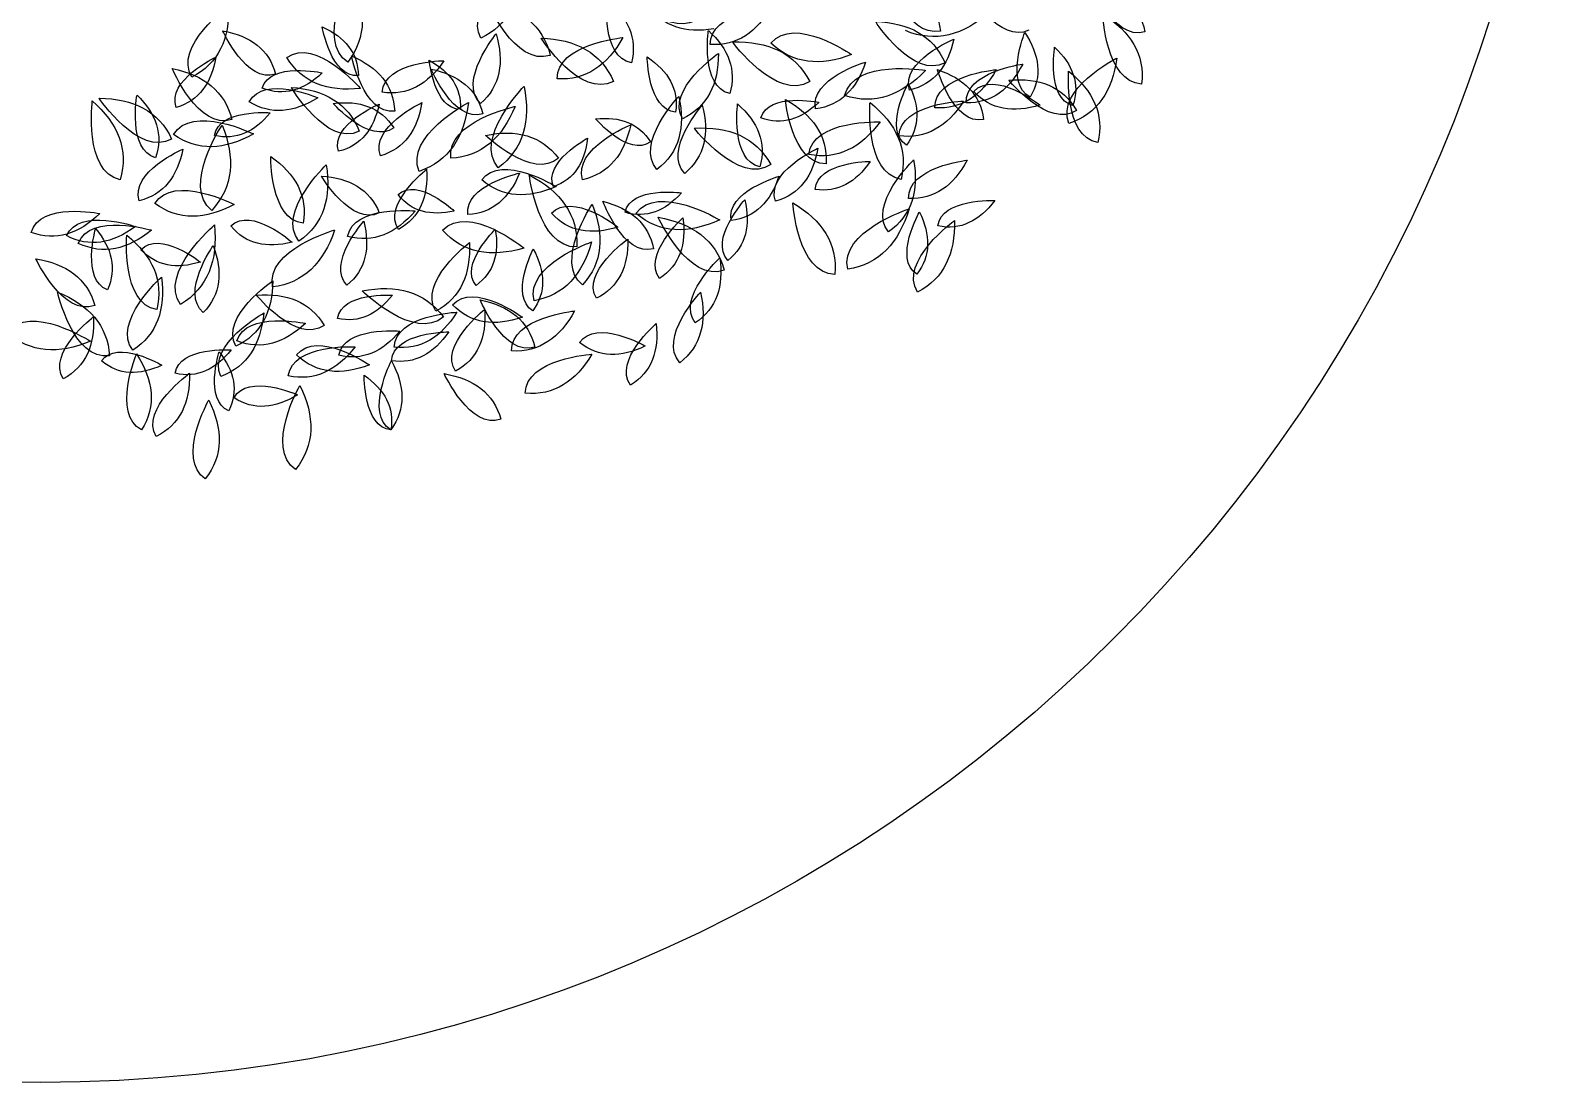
# Model space of a CAD drawing. Extents: x 0 to 430, y 0 to 430.
# Drawn here: x 213.5 to 429.9, y 0.1 to 149 of the extents above; entities that cross this region are included whole.
import ezdxf

# ---------------------------------------------------------------- set-up
doc = ezdxf.new("R2010")
doc.units = 0
doc.layers.add('Calque_1', color=7, linetype='CONTINUOUS')

msp = doc.modelspace()

# ---------------------------------------------------------------- linework, layer by layer
at = {"layer": 'Calque_1', "color": 7}
for points in [[(277.24892, 147.90548)], [(318.2968, 147.19612)], [(342.29477, 148.89584)], [(371.2172, 148.77904)], [(249.78762, 145.15924)], [(287.06597, 145.45393)], [(309.70865, 146.99427)], [(248.214, 142.79954)], [(258.43216, 144.50644)], [(298.55177, 144.41385)], [(342.92885, 144.39188)], [(236.34075, 142.3808)], [(246.29985, 140.82017)], [(259.919, 142.59116)], [(288.04456, 142.1409)], [(296.02849, 141.76579)], [(323.78347, 141.74533)], [(370.74775, 141.4047)], [(244.48614, 138.90026)], [(263.27553, 140.24063)], [(277.21432, 138.62356)], [(312.45681, 140.04663)], [(328.71427, 139.78277)], [(337.89854, 140.54143)], [(345.90746, 138.73418)], [(346.98123, 140.35017)], [(354.97481, 139.55829)], [(234.14234, 138.08336)], [(242.01028, 136.35906)], [(265.05378, 137.54296)], [(274.35094, 137.83378)], [(277.51564, 137.19798)], [(304.80471, 137.44094)], [(305.77227, 136.47063)], [(316.8819, 136.6236)], [(324.59477, 137.881)], [(341.46374, 138.04001)], [(348.37873, 136.38304)], [(361.03171, 138.36156)], [(361.54004, 137.67909)], [(233.74317, 134.25639)], [(239.56042, 134.13924)], [(260.04995, 134.71295)], [(264.91509, 135.2144)], [(360.45541, 135.83313)], [(233.49629, 133.61414)], [(301.24735, 133.19898)], [(336.4016, 134.07345)], [(337.46038, 132.75228)], [(364.54547, 133.12295)], [(231.23046, 130.96887)], [(257.11303, 131.87887)], [(263.03463, 131.23922)], [(273.00989, 130.88887)], [(288.22781, 130.92301)], [(318.28426, 129.99562)], [(323.64306, 131.43864)], [(326.0879, 130.12574)], [(226.21828, 127.86692)], [(268.52008, 129.04275)], [(277.37034, 127.83552)], [(279.70331, 129.52914)], [(291.63071, 127.85153)], [(302.16733, 129.29167)], [(306.09409, 128.75236)], [(316.72526, 129.68712)], [(336.7098, 127.91038)], [(265.52651, 125.76799)], [(287.52869, 126.86244)], [(324.54597, 126.49408)], [(228.91691, 124.86885)], [(231.13329, 124.49122)], [(239.17086, 123.52735)], [(318.9399, 124.80722)], [(337.76938, 125.20101)], [(241.86992, 121.33142)], [(252.11079, 121.71595)], [(262.88112, 123.16945)], [(275.4139, 122.93972)], [(287.22856, 123.10698)], [(297.64412, 123.24851)], [(299.17841, 123.09183)], [(312.67651, 122.08208)], [(341.90681, 121.32729)], [(213.61162, 120.40527)], [(218.61442, 119.95409)], [(251.5068, 119.17706)], [(258.40116, 119.84069)], [(265.58444, 120.80236)], [(271.82274, 120.73695)], [(334.92213, 120.4759)], [(220.292, 118.86015)], [(229.15883, 117.96474)], [(290.833, 118.34682)], [(301.6734, 118.0821)], [(311.69269, 115.06012)], [(312.20598, 116.45305)], [(329.154, 115.19394)], [(247.78412, 112.69316)], [(258.2957, 112.92025)], [(276.56283, 112.91437)], [(291.62563, 112.98267)], [(302.53343, 113.90791)], [(327.34902, 114.47419)], [(338.91333, 114.48765)], [(224.41066, 112.29796)], [(284.78284, 110.74148)], [(293.58979, 111.08203)], [(339.02264, 111.96811)], [(222.63603, 110.07564)], [(231.39172, 109.47739)], [(234.75156, 110.21326)], [(237.97837, 109.07781)], [(256.97704, 108.23802)], [(270.89022, 109.25017)], [(271.95501, 108.44824)], [(273.25397, 110.14617)], [(284.60881, 109.31443)], [(255.06845, 107.23752)], [(307.57743, 107.60512)], [(242.59191, 104.30964)], [(242.73535, 105.06088)], [(264.98074, 104.15904)], [(284.88482, 104.18743)], [(291.22574, 104.81017)], [(223.56173, 102.23595)], [(224.70374, 102.93988)], [(228.00411, 103.72611)], [(251.1651, 103.08418)], [(257.1555, 103.03516)], [(264.59619, 102.25448)], [(281.60461, 103.63292)], [(305.39545, 101.97274)], [(218.17055, 99.70321)], [(233.99903, 100.47298)], [(240.44376, 100.02736)], [(249.99508, 100.11824)], [(273.66026, 100.75406)], [(283.52668, 97.65553)], [(298.43179, 98.80391)], [(242.32099, 97.00601)], [(241.5859, 95.18178)], [(280.09613, 93.9636)], [(229.24734, 92.46138)], [(231.31671, 91.53665)], [(264.50874, 92.46553), (264.50874, 92.46553)], [(251.02929, 86.86106)], [(238.26034, 85.54128)]]:
    msp.add_lwpolyline(points, close=True, dxfattribs=at)
at = {"layer": 'Calque_1', "color": 1}
for points in [[(215.00001, 0.13975), (96.33597, 0.139747), (0.139754, 96.335953), (0.139745, 214.99999)], [(429.86026, 214.999993), (429.860251, 96.335959), (333.664044, 0.139756), (215.00001, 0.13975)]]:
    msp.add_open_spline(points, degree=3, dxfattribs=at)
at = {"layer": 'Calque_1', "color": 7}
for points in [[(258.43216, 144.50644), (253.91331, 147.47084), (258.79468, 156.52951), (258.79468, 156.52951)], [(258.79468, 156.52951), (261.03946, 152.12128), (261.15375, 148.07382), (258.43216, 144.50644)], [(277.24892, 147.90548), (274.78661, 152.33671), (282.78813, 157.73509), (282.78813, 157.73509)], [(282.78813, 157.73509), (282.73233, 153.0952), (281.06392, 149.68319), (277.24892, 147.90548)], [(342.29477, 148.89584), (337.36177, 147.86963), (334.60522, 157.05876), (334.60522, 157.05876)], [(334.60522, 157.05876), (338.99161, 155.63378), (341.73598, 153.04165), (342.29477, 148.89584)], [(371.2172, 148.77904), (366.6259, 147.4768), (363.40183, 155.97242), (363.40183, 155.97242)], [(363.40183, 155.97242), (367.64203, 154.92201), (370.40965, 152.65816), (371.2172, 148.77904)], [(308.35513, 150.88791), (304.54617, 147.47723), (297.45094, 154.14264), (297.45094, 154.14264)], [(354.80701, 149.03342), (350.73191, 147.00122), (346.2079, 154.3978), (346.2079, 154.3978)], [(236.34075, 142.3808), (233.71874, 146.75991), (241.59518, 152.45267), (241.59518, 152.45267)], [(241.59518, 152.45267), (241.68998, 147.78167), (240.12202, 144.29383), (236.34075, 142.3808)], [(287.06597, 145.45393), (282.01462, 143.82892), (278.10275, 153.14423), (278.10275, 153.14423)], [(278.10275, 153.14423), (282.85516, 152.14138), (286.01827, 149.73308), (287.06597, 145.45393)], [(298.55177, 144.41385), (294.30678, 145.16932), (295.04292, 153.34584), (295.04292, 153.34584)], [(295.04292, 153.34584), (298.07332, 150.81744), (299.42788, 147.88476), (298.55177, 144.41385)], [(310.19532, 149.19497), (306.19609, 148.56501), (303.01741, 149.50158), (300.93087, 152.52337)], [(309.70865, 146.99427), (309.67685, 151.58319), (318.37657, 152.39687), (318.37657, 152.39687)], [(318.37657, 152.39687), (316.31759, 148.73559), (313.51084, 146.74982), (309.70865, 146.99427)], [(349.31212, 151.64013), (345.51522, 148.30677), (341.53813, 147.173), (337.32107, 148.96706)], [(259.919, 142.59116), (256.0625, 142.25547), (254.79256, 149.51589), (254.79256, 149.51589)], [(254.79256, 149.51589), (258.00982, 148.0311), (259.86854, 145.80472), (259.919, 142.59116)], [(318.2968, 147.19612), (321.60328, 151.18078), (329.70479, 145.56278), (329.70479, 145.56278)], [(342.92885, 144.39188), (338.38364, 142.0023), (333.10451, 150.23196), (333.10451, 150.23196)], [(333.10451, 150.23196), (337.80194, 150.06661), (341.2181, 148.29698), (342.92885, 144.39188)], [(370.74775, 141.4047), (365.66042, 141.62167), (365.23677, 151.30765), (365.23677, 151.30765)], [(365.23677, 151.30765), (369.18117, 148.82462), (371.22761, 145.60496), (370.74775, 141.4047)], [(248.214, 142.79954), (244.09615, 141.37189), (240.71191, 148.9488), (240.71191, 148.9488)], [(240.71191, 148.9488), (244.63282, 148.2131), (247.27465, 146.29397), (248.214, 142.79954)], [(249.78762, 145.15924), (253.91503, 148.11815), (260.20555, 140.77449), (260.20555, 140.77449)], [(277.21432, 138.62356), (273.94797, 141.78098), (279.40113, 148.49544), (279.40113, 148.49544)], [(279.40113, 148.49544), (280.56287, 144.50267), (280.02186, 141.14229), (277.21432, 138.62356)], [(296.02849, 141.76579), (291.26404, 139.2789), (285.76435, 147.90848), (285.76435, 147.90848)], [(285.76435, 147.90848), (290.68021, 147.72088), (294.2501, 145.8582), (296.02849, 141.76579)], [(288.04456, 142.1409), (287.99046, 147.06743), (297.32698, 147.97881), (297.32698, 147.97881)], [(297.32698, 147.97881), (295.13236, 144.0391), (292.12766, 141.89498), (288.04456, 142.1409)], [(312.45681, 140.04663), (308.33381, 140.98498), (309.4369, 148.96012), (309.4369, 148.96012)], [(309.4369, 148.96012), (312.28729, 146.34179), (313.47718, 143.40572), (312.45681, 140.04663)], [(312.86666, 147.34925), (317.91147, 147.48494), (321.69011, 145.81613), (323.78347, 141.74533)], [(323.78347, 141.74533), (319.07195, 138.88191), (312.86666, 147.34925), (312.86666, 147.34925)], [(329.70479, 145.56278), (325.26732, 143.8979), (321.4016, 144.22276), (318.2968, 147.19612)], [(337.89854, 140.54143), (336.61858, 144.62754), (344.15955, 147.72642), (344.15955, 147.72642)], [(344.15955, 147.72642), (343.32089, 143.8978), (341.35798, 141.36033), (337.89854, 140.54143)], [(354.97481, 139.55829), (351.30398, 141.40467), (354.20378, 148.67117), (354.20378, 148.67117)], [(354.20378, 148.67117), (356.28242, 145.53658), (356.72048, 142.48935), (354.97481, 139.55829)], [(234.14234, 138.08336), (232.73539, 141.89237), (239.72987, 145.18662), (239.72987, 145.18662)], [(239.72987, 145.18662), (239.11798, 141.52055), (237.37978, 139.02377), (234.14234, 138.08336)], [(260.20555, 140.77449), (255.58156, 140.29763), (251.99451, 141.56653), (249.78762, 145.15924)], [(265.05378, 137.54296), (260.62202, 137.05032), (258.9599, 145.37621), (258.9599, 145.37621)], [(258.9599, 145.37621), (262.70561, 143.75487), (264.90728, 141.24218), (265.05378, 137.54296)], [(304.80471, 137.44094), (300.87824, 137.73087), (300.78358, 145.22676), (300.78358, 145.22676)], [(300.78358, 145.22676), (303.77229, 143.213), (305.2765, 140.67554), (304.80471, 137.44094)], [(305.77227, 136.47063), (303.41944, 140.60055), (310.86736, 145.74177), (310.86736, 145.74177)], [(310.86736, 145.74177), (310.86136, 141.39106), (309.33128, 138.17545), (305.77227, 136.47063)], [(328.71427, 139.78277), (330.04988, 145.00968), (340.1843, 143.33427), (340.1843, 143.33427)], [(361.03171, 138.36156), (357.25591, 139.31046), (358.43602, 146.6287), (358.43602, 146.6287)], [(358.43602, 146.6287), (361.00569, 144.15968), (362.04032, 141.43249), (361.03171, 138.36156)], [(360.45541, 135.83313), (358.50831, 140.59119), (367.21439, 145.06591), (367.21439, 145.06591)], [(367.21439, 145.06591), (366.60072, 140.40029), (364.51068, 137.16488), (360.45541, 135.83313)], [(242.01028, 136.35906), (237.25413, 134.83812), (233.58814, 143.61054), (233.58814, 143.61054)], [(233.58814, 143.61054), (238.05868, 142.65906), (241.03134, 140.3876), (242.01028, 136.35906)], [(246.29985, 140.82017), (247.47455, 144.58891), (254.81649, 142.97932), (254.81649, 142.97932)], [(254.81649, 142.97932), (252.17123, 140.5178), (249.35162, 139.62497), (246.29985, 140.82017)], [(263.27553, 140.24063), (263.62507, 144.64001), (272.02782, 144.69926), (272.02782, 144.69926)], [(272.02782, 144.69926), (269.7519, 141.36178), (266.89825, 139.69158), (263.27553, 140.24063)], [(274.35094, 137.83378), (270.65719, 137.77098), (269.93156, 144.76744), (269.93156, 144.76744)], [(269.93156, 144.76744), (272.89555, 143.13973), (274.51684, 140.89646), (274.35094, 137.83378)], [(277.51564, 137.19798), (273.38465, 135.88932), (270.22396, 143.5107), (270.22396, 143.5107)], [(270.22396, 143.5107), (274.10127, 142.67447), (276.67561, 140.69628), (277.51564, 137.19798)], [(324.59477, 137.881), (323.72332, 142.14393), (331.66676, 144.49691), (331.66676, 144.49691)], [(331.66676, 144.49691), (330.42315, 140.71332), (328.17653, 138.35117), (324.59477, 137.881)], [(340.1843, 143.33427), (336.74888, 139.78702), (332.96413, 138.36829), (328.71427, 139.78277)], [(341.46374, 138.04001), (341.44434, 142.64345), (350.17359, 143.43606), (350.17359, 143.43606)], [(350.17359, 143.43606), (348.09819, 139.76885), (345.27722, 137.78447), (341.46374, 138.04001)], [(348.37873, 136.38304), (344.1437, 135.54126), (341.85161, 143.43666), (341.85161, 143.43666)], [(341.85161, 143.43666), (345.59954, 142.18212), (347.9315, 139.93994), (348.37873, 136.38304)], [(345.90746, 138.73418), (345.68555, 143.09736), (353.92581, 144.23468), (353.92581, 144.23468)], [(353.92581, 144.23468), (352.12047, 140.66643), (349.53393, 138.66052), (345.90746, 138.73418)], [(346.98123, 140.35017), (349.91971, 143.48977), (356.35779, 138.43111), (356.35779, 138.43111)], [(364.54547, 133.12295), (359.70581, 133.91765), (360.41874, 143.22866), (360.41874, 143.22866)], [(360.41874, 143.22866), (363.90391, 140.399), (365.48916, 137.08402), (364.54547, 133.12295)], [(244.48614, 138.90026), (246.5429, 142.73767), (254.15991, 139.46614), (254.15991, 139.46614)], [(260.04995, 134.71295), (255.40765, 132.489), (250.42677, 140.93003), (250.42677, 140.93003)], [(250.42677, 140.93003), (255.12614, 140.58896), (258.4821, 138.68869), (260.04995, 134.71295)], [(279.70331, 129.52914), (276.14145, 133.64055), (283.35576, 141.0722), (283.35576, 141.0722)], [(283.35576, 141.0722), (284.31905, 136.18707), (283.31836, 132.23631), (279.70331, 129.52914)], [(337.46038, 132.75228), (334.17633, 134.90247), (337.71593, 141.48512), (337.71593, 141.48512)], [(337.71593, 141.48512), (339.3492, 138.28478), (339.43482, 135.3451), (337.46038, 132.75228)], [(351.93523, 141.95595), (356.24462, 142.31106), (359.5563, 141.06244), (361.54004, 137.67909)], [(361.54004, 137.67909), (357.64503, 135.00619), (351.93523, 141.95595), (351.93523, 141.95595)], [(226.21828, 127.86692), (221.01955, 128.97754), (222.27279, 139.02158), (222.27279, 139.02158)], [(222.27279, 139.02158), (225.89985, 135.77776), (227.44479, 132.10673), (226.21828, 127.86692)], [(233.49629, 133.61414), (228.8669, 131.04138), (223.22646, 139.40067), (223.22646, 139.40067)], [(223.22646, 139.40067), (228.074, 139.34267), (231.63881, 137.59978), (233.49629, 133.61414)], [(231.23046, 130.96887), (227.21573, 132.04429), (228.5966, 139.83655), (228.5966, 139.83655)], [(228.5966, 139.83655), (231.2987, 137.15846), (232.35795, 134.23021), (231.23046, 130.96887)], [(233.74317, 134.25639), (236.3766, 138.61826), (245.08317, 134.33889), (245.08317, 134.33889)], [(254.15991, 139.46614), (250.78248, 137.35067), (247.54273, 136.97053), (244.48614, 138.90026)], [(257.11303, 131.87887), (255.90293, 135.64585), (262.85, 138.55981), (262.85, 138.55981)], [(256.34732, 138.65722), (260.11787, 139.10826), (263.06468, 138.11956), (264.91509, 135.2144)], [(264.91509, 135.2144), (261.58319, 132.74261), (256.34732, 138.65722), (256.34732, 138.65722)], [(262.85, 138.55981), (262.10076, 135.01654), (260.30406, 132.65875), (257.11303, 131.87887)], [(263.03463, 131.23922), (261.53093, 135.2597), (268.91068, 138.77222), (268.91068, 138.77222)], [(268.91068, 138.77222), (268.27963, 134.89414), (266.45292, 132.24729), (263.03463, 131.23922)], [(268.52008, 129.04275), (266.42735, 133.99805), (275.48368, 138.7814), (275.48368, 138.7814)], [(275.48368, 138.7814), (274.89616, 133.89288), (272.74729, 130.48346), (268.52008, 129.04275)], [(302.16733, 129.29167), (298.92967, 132.90972), (305.26134, 139.64539), (305.26134, 139.64539)], [(305.26134, 139.64539), (306.19107, 135.29959), (305.35464, 131.75946), (302.16733, 129.29167)], [(316.72526, 129.68712), (312.5763, 130.57392), (313.57734, 138.58984), (313.57734, 138.58984)], [(313.57734, 138.58984), (316.47178, 136.00069), (317.70447, 133.07075), (316.72526, 129.68712)], [(316.8819, 136.6236), (317.96398, 140.26564), (325.05035, 138.81095), (325.05035, 138.81095)], [(325.05035, 138.81095), (322.53625, 136.40806), (319.8342, 135.51259), (316.8819, 136.6236)], [(326.0879, 130.12574), (321.26224, 130.05424), (320.33432, 139.19648), (320.33432, 139.19648)], [(320.33432, 139.19648), (324.20179, 137.06155), (326.31341, 134.12633), (326.0879, 130.12574)], [(336.7098, 127.91038), (331.50587, 128.78564), (332.31182, 138.80088), (332.31182, 138.80088)], [(332.31182, 138.80088), (336.04989, 135.74174), (337.7417, 132.16836), (336.7098, 127.91038)], [(336.4016, 134.07345), (336.6732, 138.73139), (345.55363, 138.98091), (345.55363, 138.98091)], [(345.55363, 138.98091), (343.22221, 135.40257), (340.24304, 133.57369), (336.4016, 134.07345)], [(356.35779, 138.43111), (352.59659, 137.27066), (349.40791, 137.73142), (346.98123, 140.35017)], [(239.56042, 134.13924), (240.18909, 137.90678), (247.43911, 137.33277), (247.43911, 137.33277)], [(247.43911, 137.33277), (245.22833, 134.62421), (242.64341, 133.39631), (239.56042, 134.13924)], [(273.00989, 130.88887), (272.33213, 136.0914), (282.08975, 138.23121), (282.08975, 138.23121)], [(282.08975, 138.23121), (280.26544, 133.78888), (277.35835, 131.14318), (273.00989, 130.88887)], [(293.47683, 136.47412), (296.92669, 136.82812), (299.60228, 135.88011), (301.24735, 133.19898)], [(301.24735, 133.19898), (298.16702, 130.99309), (293.47683, 136.47412), (293.47683, 136.47412)], [(306.09409, 128.75236), (302.98108, 131.97285), (308.57907, 138.40679), (308.57907, 138.40679)], [(308.57907, 138.40679), (309.5903, 134.43354), (308.94482, 131.14038), (306.09409, 128.75236)], [(323.64306, 131.43864), (324.25613, 136.3925), (333.75396, 136.04286), (333.75396, 136.04286)], [(245.08317, 134.33889), (241.00925, 132.06854), (237.20007, 131.8181), (233.74317, 134.25639)], [(239.17086, 123.52735), (234.89357, 126.9292), (240.64443, 135.60148), (240.64443, 135.60148)], [(240.64443, 135.60148), (242.49856, 130.95531), (242.24048, 126.86886), (239.17086, 123.52735)], [(277.91691, 134.13708), (282.27099, 135.01504), (285.79908, 134.13745), (288.22781, 130.92301)], [(288.22781, 130.92301), (284.57384, 127.72997), (277.91691, 134.13708), (277.91691, 134.13708)], [(291.63071, 127.85153), (290.25473, 132.30126), (298.4697, 135.64196), (298.4697, 135.64196)], [(298.4697, 135.64196), (297.54219, 131.48077), (295.39694, 128.72849), (291.63071, 127.85153)], [(307.43165, 135.14762), (312.36401, 135.43362), (316.11221, 133.91542), (318.28426, 129.99562)], [(318.28426, 129.99562), (313.76089, 127.05057), (307.43165, 135.14762), (307.43165, 135.14762)], [(333.75396, 136.04286), (331.01676, 132.38443), (327.70942, 130.63863), (323.64306, 131.43864)], [(228.91691, 124.86885), (227.56361, 128.94625), (235.07602, 132.18281), (235.07602, 132.18281)], [(235.07602, 132.18281), (234.29959, 128.32781), (232.37346, 125.74901), (228.91691, 124.86885)], [(287.52869, 126.86244), (286.0277, 130.31686), (292.3341, 133.73129), (292.3341, 133.73129)], [(292.3341, 133.73129), (291.95799, 130.30431), (290.47803, 127.90166), (287.52869, 126.86244)], [(318.9399, 124.80722), (317.47378, 128.85933), (324.91967, 132.30575), (324.91967, 132.30575)], [(324.91967, 132.30575), (324.2444, 128.41961), (322.38215, 125.7823), (318.9399, 124.80722)], [(252.11079, 121.71595), (247.4215, 122.17554), (247.52343, 131.14629), (247.52343, 131.14629)], [(247.52343, 131.14629), (251.0413, 128.65124), (252.76808, 125.57227), (252.11079, 121.71595)], [(251.5068, 119.17706), (248.28317, 123.18996), (255.36614, 129.96385), (255.36614, 129.96385)], [(255.36614, 129.96385), (256.10539, 125.31063), (255.02029, 121.60994), (251.5068, 119.17706)], [(277.37034, 127.83552), (280.19985, 131.64244), (287.8859, 126.90004), (287.8859, 126.90004)], [(324.54597, 126.49408), (324.85699, 130.40377), (332.3245, 130.45568), (332.3245, 130.45568)], [(332.3245, 130.45568), (330.3016, 127.48988), (327.76543, 126.00583), (324.54597, 126.49408)], [(334.92213, 120.4759), (331.8559, 124.2372), (338.48746, 130.67119), (338.48746, 130.67119)], [(338.48746, 130.67119), (339.21588, 126.2894), (338.21797, 122.79326), (334.92213, 120.4759)], [(337.76938, 125.20101), (337.638, 129.6443), (346.04509, 130.62302), (346.04509, 130.62302)], [(346.04509, 130.62302), (344.13141, 127.03223), (341.45684, 125.04764), (337.76938, 125.20101)], [(231.13329, 124.49122), (233.81798, 128.74875), (242.33502, 124.35506), (242.33502, 124.35506)], [(262.88112, 123.16945), (258.96422, 121.25037), (254.68077, 128.36543), (254.68077, 128.36543)], [(254.68077, 128.36543), (258.66518, 128.11153), (261.52295, 126.52646), (262.88112, 123.16945)], [(265.58444, 120.80236), (263.24872, 124.3343), (269.56512, 129.34491), (269.56512, 129.34491)], [(265.52651, 125.76799), (268.29457, 128.26919), (273.49365, 123.42901), (273.49365, 123.42901)], [(269.56512, 129.34491), (269.81718, 125.47719), (268.64724, 122.52829), (265.58444, 120.80236)], [(275.4139, 122.93972), (274.88602, 127.11764), (282.72462, 128.80494), (282.72462, 128.80494)], [(282.72462, 128.80494), (281.24658, 125.24495), (278.905, 123.13037), (275.4139, 122.93972)], [(287.8859, 126.90004), (283.90821, 125.15978), (280.35609, 125.26764), (277.37034, 127.83552)], [(290.833, 118.34682), (285.34269, 118.16329), (284.09314, 128.54795), (284.09314, 128.54795)], [(284.09314, 128.54795), (288.5397, 126.20017), (291.00496, 122.90445), (290.833, 118.34682)], [(312.67651, 122.08208), (311.86349, 126.14121), (319.42995, 128.3499), (319.42995, 128.3499)], [(319.42995, 128.3499), (318.23246, 124.7548), (316.08606, 122.51588), (312.67651, 122.08208)], [(273.49365, 123.42901), (270.15784, 122.6985), (267.43456, 123.32805), (265.52651, 125.76799)], [(287.22856, 123.10698), (290.18878, 126.25438), (296.64521, 121.15576), (296.64521, 121.15576)], [(297.64412, 123.24851), (298.46673, 126.95555), (305.63382, 126.00371), (305.63382, 126.00371)], [(305.63382, 126.00371), (303.29639, 123.43132), (300.66556, 122.34853), (297.64412, 123.24851)], [(299.17841, 123.09183), (302.31745, 127.41831), (311.0399, 122.17405), (311.0399, 122.17405)], [(213.61162, 120.40527), (214.87106, 124.75507), (223.32913, 123.08014), (223.32913, 123.08014)], [(218.61442, 119.95409), (220.41638, 123.98812), (228.36453, 121.23221), (228.36453, 121.23221)], [(242.33502, 124.35506), (238.26777, 122.19092), (234.50076, 122.0167), (231.13329, 124.49122)], [(241.86992, 121.33142), (244.79174, 124.1048), (250.53236, 119.01762), (250.53236, 119.01762)], [(258.40116, 119.84069), (259.26971, 124.34059), (267.94834, 123.43181), (267.94834, 123.43181)], [(267.94834, 123.43181), (265.21431, 120.25018), (262.07651, 118.8559), (258.40116, 119.84069)], [(271.82274, 120.73695), (275.50765, 124.55204), (283.34964, 118.18836), (283.34964, 118.18836)], [(291.62563, 112.98267), (287.57448, 116.18669), (292.9872, 124.39751), (292.9872, 124.39751)], [(292.9872, 124.39751), (294.75146, 120.01127), (294.51807, 116.14858), (291.62563, 112.98267)], [(301.6734, 118.0821), (297.41842, 116.92548), (294.52579, 124.80703), (294.52579, 124.80703)], [(294.52579, 124.80703), (298.43258, 123.79365), (300.9666, 121.67411), (301.6734, 118.0821)], [(312.20598, 116.45305), (309.48952, 119.37945), (314.59471, 125.01287), (314.59471, 125.01287)], [(314.59471, 125.01287), (315.42438, 121.45346), (314.78975, 118.53003), (312.20598, 116.45305)], [(327.34902, 114.47419), (322.07469, 114.56239), (321.37596, 124.58193), (321.37596, 124.58193)], [(321.37596, 124.58193), (325.52749, 122.11633), (327.73323, 118.83694), (327.34902, 114.47419)], [(329.154, 115.19394), (327.92248, 120.52476), (337.83253, 123.73608), (337.83253, 123.73608)], [(337.83253, 123.73608), (336.39004, 118.9403), (333.64137, 115.89929), (329.154, 115.19394)], [(341.90681, 121.32729), (342.42945, 125.25255), (349.96123, 124.90558), (349.96123, 124.90558)], [(349.96123, 124.90558), (347.76309, 122.02352), (345.12668, 120.66287), (341.90681, 121.32729)], [(223.32913, 123.08014), (220.35262, 120.19534), (217.13959, 119.10562), (213.61162, 120.40527)], [(228.36453, 121.23221), (225.10029, 118.84476), (221.84887, 118.22378), (218.61442, 119.95409)], [(220.292, 118.86015), (222.01105, 123.26506), (230.64915, 120.72733), (230.64915, 120.72733)], [(234.75156, 110.21326), (231.57557, 114.69551), (239.5567, 121.45606), (239.5567, 121.45606)], [(239.5567, 121.45606), (240.0449, 116.45149), (238.65092, 112.57898), (234.75156, 110.21326)], [(250.53236, 119.01762), (246.95074, 118.14065), (243.99429, 118.74809), (241.86992, 121.33142)], [(258.2957, 112.92025), (255.37898, 115.96648), (260.67863, 121.99946), (260.67863, 121.99946)], [(260.67863, 121.99946), (261.61302, 118.25386), (260.99053, 115.156), (258.2957, 112.92025)], [(296.64521, 121.15576), (292.86319, 119.99899), (289.66041, 120.46977), (287.22856, 123.10698)], [(311.0399, 122.17405), (306.58024, 120.16147), (302.57617, 120.23695), (299.17841, 123.09183)], [(302.53343, 113.90791), (300.0318, 117.18965), (305.84635, 122.47389), (305.84635, 122.47389)], [(311.69269, 115.06012), (306.63226, 113.23957), (302.34797, 122.54), (302.34797, 122.54)], [(302.34797, 122.54), (307.19641, 121.68842), (310.48359, 119.35833), (311.69269, 115.06012)], [(305.84635, 122.47389), (306.34389, 118.72965), (305.39881, 115.786), (302.53343, 113.90791)], [(338.91333, 114.48765), (335.63293, 116.70217), (339.29517, 123.28847), (339.29517, 123.28847)], [(339.02264, 111.96811), (336.37718, 116.3444), (344.24441, 122.08116), (344.24441, 122.08116)], [(339.29517, 123.28847), (340.89632, 120.03866), (340.94084, 117.07365), (338.91333, 114.48765)], [(344.24441, 122.08116), (344.35912, 117.40176), (342.80295, 113.90073), (339.02264, 111.96811)], [(230.64915, 120.72733), (227.28235, 118.00748), (223.8385, 117.17661), (220.292, 118.86015)], [(224.41066, 112.29796), (220.69739, 113.6867), (222.72209, 120.95857), (222.72209, 120.95857)], [(222.72209, 120.95857), (225.04232, 118.1684), (225.77984, 115.29117), (224.41066, 112.29796)], [(231.39172, 109.47739), (226.35325, 110.32984), (227.14307, 120.02747), (227.14307, 120.02747)], [(227.14307, 120.02747), (230.76002, 117.06162), (232.39496, 113.5997), (231.39172, 109.47739)], [(229.15883, 117.96474), (231.8046, 120.77062), (237.56157, 116.21241), (237.56157, 116.21241)], [(247.78412, 112.69316), (246.76228, 117.94227), (256.55177, 120.74243), (256.55177, 120.74243)], [(256.55177, 120.74243), (254.97975, 116.10681), (252.19146, 113.22968), (247.78412, 112.69316)], [(283.34964, 118.18836), (278.68845, 116.83011), (274.76479, 117.46019), (271.82274, 120.73695)], [(276.56283, 112.91437), (274.17071, 115.81885), (279.2876, 120.83342), (279.2876, 120.83342)], [(279.2876, 120.83342), (279.86946, 117.43873), (279.10932, 114.72403), (276.56283, 112.91437)], [(284.78284, 110.74148), (283.50918, 115.80575), (292.9067, 119.05326), (292.9067, 119.05326)], [(292.9067, 119.05326), (291.61876, 114.45016), (289.05197, 111.49745), (284.78284, 110.74148)], [(293.58979, 111.08203), (291.42673, 114.76545), (298.05882, 119.47339), (298.05882, 119.47339)], [(298.05882, 119.47339), (298.10482, 115.56372), (296.76784, 112.65604), (293.58979, 111.08203)], [(237.56157, 116.21241), (234.18456, 115.18423), (231.32641, 115.60809), (229.15883, 117.96474)], [(237.97837, 109.07781), (234.68083, 111.8432), (239.3852, 118.55245), (239.3852, 118.55245)], [(239.3852, 118.55245), (240.74978, 114.85708), (240.46308, 111.6455), (237.97837, 109.07781)], [(270.89022, 109.25017), (268.28425, 113.34525), (275.62451, 118.96095), (275.62451, 118.96095)], [(275.62451, 118.96095), (275.83557, 114.52296), (274.43532, 111.16669), (270.89022, 109.25017)], [(284.60881, 109.31443), (281.2711, 111.38689), (284.65441, 118.05859), (284.65441, 118.05859)], [(284.65441, 118.05859), (286.36564, 114.89564), (286.52202, 111.95627), (284.60881, 109.31443)], [(222.63603, 110.07564), (218.14082, 108.42617), (214.27385, 116.68249), (214.27385, 116.68249)], [(214.27385, 116.68249), (218.5954, 115.95167), (221.53525, 113.89567), (222.63603, 110.07564)], [(307.57743, 107.60512), (304.8765, 111.09624), (311.0555, 116.79291), (311.0555, 116.79291)], [(311.0555, 116.79291), (311.61633, 112.79177), (310.62796, 109.63591), (307.57743, 107.60512)], [(228.00411, 103.72611), (224.99169, 107.7046), (232.04407, 114.07216), (232.04407, 114.07216)], [(232.04407, 114.07216), (232.63108, 109.54222), (231.47663, 105.9861), (228.00411, 103.72611)], [(242.59191, 104.30964), (240.27636, 108.47634), (247.80018, 113.5529), (247.80018, 113.5529)], [(247.80018, 113.5529), (247.74788, 109.18989), (246.17919, 105.98141), (242.59191, 104.30964)], [(260.45141, 112.13111), (265.32831, 113.07564), (269.26642, 112.06391), (271.95501, 108.44824)], [(273.25397, 110.14617), (276.24301, 113.51713), (283.12827, 108.40055), (283.12827, 108.40055)], [(210.20881, 106.2645), (213.46407, 110.48672), (222.00782, 105.0049), (222.00782, 105.0049)], [(224.70374, 102.93988), (219.52431, 102.24303), (217.35207, 111.95367), (217.35207, 111.95367)], [(217.35207, 111.95367), (221.7847, 110.15504), (224.43224, 107.27033), (224.70374, 102.93988)], [(245.49621, 111.51541), (249.79405, 111.86371), (253.09481, 110.61411), (255.06845, 107.23752)], [(255.06845, 107.23752), (251.18071, 104.57734), (245.49621, 111.51541), (245.49621, 111.51541)], [(256.97704, 108.23802), (257.53971, 111.97836), (264.7273, 111.5251), (264.7273, 111.5251)], [(264.7273, 111.5251), (262.58132, 108.80817), (260.0414, 107.55135), (256.97704, 108.23802)], [(271.95501, 108.44824), (267.84123, 104.90864), (260.45141, 112.13111), (260.45141, 112.13111)], [(284.88482, 104.18743), (280.51002, 102.79682), (277.15387, 110.86724), (277.15387, 110.86724)], [(277.15387, 110.86724), (281.26215, 109.98539), (283.99131, 107.89246), (284.88482, 104.18743)], [(305.39545, 101.97274), (302.26291, 105.43984), (308.3255, 111.95133), (308.3255, 111.95133)], [(308.3255, 111.95133), (309.24025, 107.77323), (308.45157, 104.36238), (305.39545, 101.97274)], [(218.17055, 99.70321), (215.82187, 103.39256), (222.43473, 108.45357), (222.43473, 108.45357)], [(222.43473, 108.45357), (222.62559, 104.45488), (221.36445, 101.43058), (218.17055, 99.70321)], [(240.44376, 100.02736), (238.43658, 104.46851), (246.53165, 109.00516), (246.53165, 109.00516)], [(246.53165, 109.00516), (246.10966, 104.5641), (244.24014, 101.42756), (240.44376, 100.02736)], [(242.73535, 105.06088), (244.06481, 109.35081), (252.42081, 107.53321), (252.42081, 107.53321)], [(264.98074, 104.15904), (265.17021, 108.72909), (273.87043, 109.11999), (273.87043, 109.11999)], [(273.87043, 109.11999), (271.6442, 105.57418), (268.75425, 103.73248), (264.98074, 104.15904)], [(273.66026, 100.75406), (271.2756, 104.39872), (277.79777, 109.52066), (277.79777, 109.52066)], [(283.12827, 108.40055), (279.22181, 107.0792), (275.86927, 107.4719), (273.25397, 110.14617)], [(277.79777, 109.52066), (278.03753, 105.54114), (276.81928, 102.51388), (273.66026, 100.75406)], [(281.60461, 103.63292), (281.52701, 108.37127), (290.50261, 109.29648), (290.50261, 109.29648)], [(290.50261, 109.29648), (288.4122, 105.49561), (285.53326, 103.41763), (281.60461, 103.63292)], [(291.22574, 104.81017), (293.58881, 108.25535), (300.51208, 104.33838), (300.51208, 104.33838)], [(222.00782, 105.0049), (217.50316, 103.12796), (213.51337, 103.31954), (210.20881, 106.2645)], [(252.42081, 107.53321), (249.41585, 104.7278), (246.20961, 103.70677), (242.73535, 105.06088)], [(251.1651, 103.08418), (254.13346, 106.70303), (261.48557, 101.66636), (261.48557, 101.66636)], [(257.1555, 103.03516), (257.87716, 107.13217), (265.76742, 106.43587), (265.76742, 106.43587)], [(265.76742, 106.43587), (263.3331, 103.50771), (260.50585, 102.19578), (257.1555, 103.03516)], [(264.59619, 102.25448), (264.93415, 106.31591), (272.69393, 106.34163), (272.69393, 106.34163)], [(272.69393, 106.34163), (270.5807, 103.26747), (267.93972, 101.73496), (264.59619, 102.25448)], [(298.43179, 98.80391), (295.94848, 102.24237), (302.06333, 107.51758), (302.06333, 107.51758)], [(302.06333, 107.51758), (302.47513, 103.65712), (301.42587, 100.65758), (298.43179, 98.80391)], [(223.56173, 102.23595), (225.81376, 105.36561), (232.12027, 101.60747), (232.12027, 101.60747)], [(233.99903, 100.47298), (234.58859, 104.28518), (241.9169, 103.79272), (241.9169, 103.79272)], [(249.99508, 100.11824), (250.64506, 104.70565), (259.45381, 104.22584), (259.45381, 104.22584)], [(259.45381, 104.22584), (256.85372, 100.8754), (253.75579, 99.30929), (249.99508, 100.11824)], [(300.51208, 104.33838), (297.06937, 102.67374), (293.93944, 102.64992), (291.22574, 104.81017)], [(232.12027, 101.60747), (228.90912, 100.14315), (226.02068, 100.18627), (223.56173, 102.23595)], [(229.24734, 92.46138), (224.95685, 94.72424), (228.54495, 103.23457), (228.54495, 103.23457)], [(228.54495, 103.23457), (230.92688, 99.48757), (231.37449, 95.88104), (229.24734, 92.46138)], [(241.9169, 103.79272), (239.71693, 101.0309), (237.12132, 99.75981), (233.99903, 100.47298)], [(241.5859, 95.18178), (238.07198, 96.61457), (240.21299, 103.51549), (240.21299, 103.51549)], [(240.21299, 103.51549), (242.35477, 100.78087), (242.9798, 98.00729), (241.5859, 95.18178)], [(261.48557, 101.66636), (257.48294, 100.13862), (253.98691, 100.4124), (251.1651, 103.08418)], [(264.50874, 92.46553), (260.78075, 94.79951), (264.59614, 102.25448), (264.59614, 102.25448)], [(264.59614, 102.25448), (266.49875, 98.70644), (266.66163, 95.41516), (264.50874, 92.46553)], [(283.52668, 97.65553), (283.6356, 102.56717), (292.97056, 103.16695), (292.97056, 103.16695)], [(292.97056, 103.16695), (290.6532, 99.3131), (287.58782, 97.27553), (283.52668, 97.65553)], [(231.31671, 91.53665), (228.99842, 95.44257), (236.0271, 100.48149), (236.0271, 100.48149)], [(236.0271, 100.48149), (236.0954, 96.32449), (234.68818, 93.22608), (231.31671, 91.53665)], [(242.32099, 97.00601), (244.27185, 100.54531), (251.30598, 97.42573), (251.30598, 97.42573)], [(264.50874, 92.46553), (260.65902, 92.83689), (260.73143, 100.20055), (260.73143, 100.20055)], [(260.73143, 100.20055), (263.62217, 98.15693), (265.04343, 95.63176), (264.50874, 92.46553)], [(280.09613, 93.9636), (275.73109, 92.40365), (272.05532, 100.42776), (272.05532, 100.42776)], [(272.05532, 100.42776), (276.23276, 99.68492), (279.06181, 97.67054), (280.09613, 93.9636)], [(251.30598, 97.42573), (248.14811, 95.49907), (245.13695, 95.18158), (242.32099, 97.00601)], [(251.02929, 86.86106), (246.61398, 89.89587), (251.64593, 98.7697), (251.64593, 98.7697)], [(251.64593, 98.7697), (253.77644, 94.35253), (253.80309, 90.33853), (251.02929, 86.86106)], [(238.26034, 85.54128), (234.11112, 88.33832), (238.73573, 96.66835), (238.73573, 96.66835)], [(238.73573, 96.66835), (240.76276, 92.561), (240.82153, 88.81241), (238.26034, 85.54128)]]:
    msp.add_open_spline(points, degree=3, dxfattribs=at)

doc.saveas('drawing.dxf')
